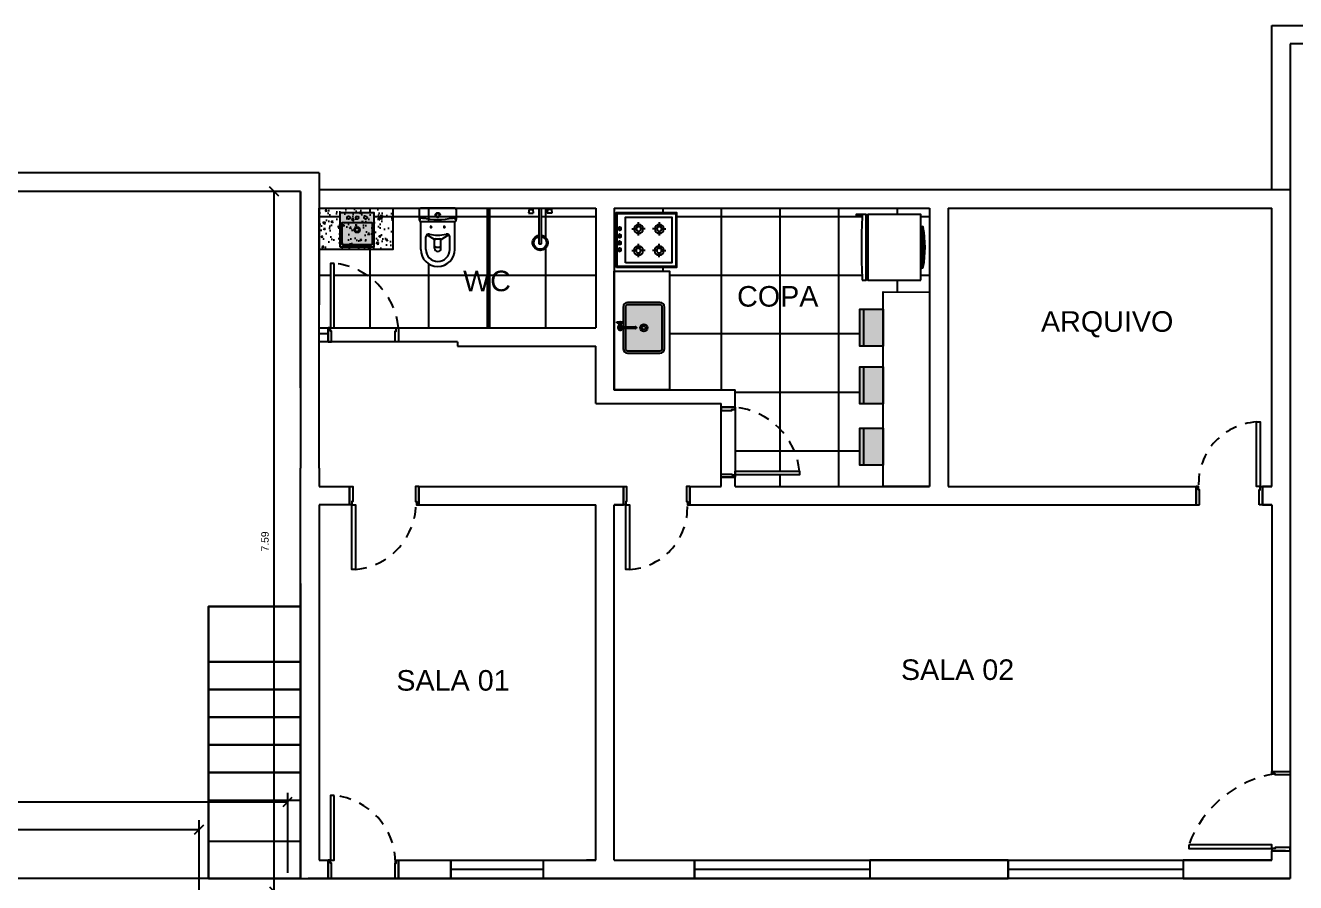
# Model space of a CAD drawing. Header units: millimetres. Extents: x 357 to 945, y 547 to 720.
# Drawn here: x 396.6 to 410.38, y 711 to 720.29 of the extents above; entities that cross this region are included whole.
import ezdxf

# ---------------------------------------------------------------- set-up
doc = ezdxf.new("R2010")
doc.units = ezdxf.units.MM
doc.header["$PDMODE"] = 34
for name, pattern in [('CONTINU', [0]), ('DASHED', [0.75, 0.5, -0.25]), ('HIDDEN2', [0.1875, 0.125, -0.0625])]:
    doc.linetypes.add(name, pattern=pattern)
for name, color, linetype in [('ABASE', 254, 'Continuous'), ('AL_HACHURA', 9, 'Continuous'), ('AL_WC-COZ-AS', 8, 'Continuous'), ('ARQ-hatch layout', 253, 'Continuous'), ('ARQ-MOB', 253, 'Continuous'), ('ARQ-SAN', 253, 'Continuous'), ('LCL - COTAS', 30, 'Continuous')]:
    doc.layers.add(name, color=color, linetype=linetype)
doc.layers.add('ARQ-hatch san', color=255, linetype='Continuous', lineweight=0)
doc.styles.add('Arial', font='arial.ttf')
doc.styles.add('T80-50', font='sanss___.ttf', dxfattribs={"height": 0.1})
doc.dimstyles.new('1-100', dxfattribs={"dimscale": 2, "dimtxt": 0.04, "dimasz": 0.05, "dimexe": 0.05, "dimexo": 0.1, "dimgap": 0.03, "dimtad": 1, "dimzin": 1, "dimdsep": 46, "dimtxsty": 'Arial', "dimblk": 'OBLIQUE', "dimcen": 0, "dimclrd": 256, "dimclre": 256, "dimclrt": 256, "dimadec": 0, "dimazin": 0, "dimtfac": 1, "dimtofl": 0, "dimtmove": 2, "dimatfit": 3, "dimldrblk": 'OBLIQUE', "dimfxl": 0.04, "dimtolj": 1, "dimtzin": 1, "dimarcsym": 0})
pattern_1 = [(0, (-4181.8181, -420.33486), (2e-16, 0.635), []), (90, (-4181.8181, -420.33486), (-0.635, 2e-16), [])]

# ---------------------------------------------------------------- blocks, each defined once
blk = doc.blocks.new('BACIA')
at = {"layer": 'ARQ-SAN'}
for p, q in [((-8575.33, 17786.267), (-8575.33, 17785.963)), ((-8575.275, 17786.267), (-8575.275, 17786.131)), ((-8575.18, 17786.253), (-8575.18, 17786.167)), ((-8575.11, 17786.253), (-8575.11, 17786.167)), ((-8575.015, 17786.267), (-8575.015, 17786.131)), ((-8574.96, 17786.267), (-8574.96, 17785.964)), ((-8575.182, 17786.157), (-8575.263, 17786.107)), ((-8575.125, 17786.152), (-8575.165, 17786.152)), ((-8575.109, 17786.157), (-8575.028, 17786.108)), ((-8575.345, 17785.832), (-8575.345, 17785.941)), ((-8575.32, 17785.966), (-8574.97, 17785.966)), ((-8574.945, 17785.832), (-8574.945, 17785.941)), ((-8575.33, 17785.817), (-8574.96, 17785.817))]:
    blk.add_line(p, q, dxfattribs=at)
for radius in [0.025, 0.018]:
    blk.add_circle((-8575.145, 17785.894), radius, dxfattribs=at)
for centre, radius, start, end in [((-8575.145, 17786.267), 0.185, 0.0016, 180.0016), ((-8575.145, 17786.267), 0.13, 0.0016, 180.0016), ((-8575.145, 17786.253), 0.035, 0.0016, 180.0016), ((-8575.17, 17786.226), 0.01, 116.4013, 180.0016), ((-8575.145, 17786.176), 0.0663, 63.6164, 116.3867), ((-8575.12, 17786.226), 0.01, 0.0016, 63.6018), ((-8575.243, 17786.131), 0.032, 180.0016, 283.3342), ((-8575.145, 17785.718), 0.393, 76.6654, 103.3269), ((-8575.165, 17786.167), 0.015, 180.0016, 269.9975), ((-8575.125, 17786.167), 0.015, 270.0094, 359.9937), ((-8575.047, 17786.131), 0.032, 256.6692, 0.0016), ((-8575.32, 17785.941), 0.025, 89.999, 180.0041), ((-8575.315, 17785.95), 0.025, 180.0016, 280.5955), ((-8575.145, 17785.041), 0.9, 79.4075, 100.5881), ((-8575.218, 17786.022), 0.0075, 90.0016, 270.0016), ((-8575.218, 17786.022), 0.0075, 270.0016, 90.0016), ((-8575.073, 17786.022), 0.0075, 90.0016, 270.0016), ((-8575.073, 17786.022), 0.0075, 270.0016, 90.0016), ((-8574.975, 17785.95), 0.025, 259.4091, 359.7684), ((-8574.97, 17785.941), 0.025, 359.999, 90.0041), ((-8575.33, 17785.832), 0.015, 180.0016, 269.9975), ((-8574.96, 17785.832), 0.015, 270.0094, 359.9937)]:
    blk.add_arc(centre, radius, start, end, dxfattribs=at)
blk = doc.blocks.new('L73_p')
at = {"layer": 'ARQ-hatch san', "true_color": 0xffffff}
h = blk.add_hatch(color=7, dxfattribs=at)
h.dxf.hatch_style = 2
h.paths.add_polyline_path([(-0.203, -0.201, 0.414214), (-0.201, -0.203), (0.201, -0.203, 0.414214), (0.203, -0.201), (0.203, 0.201, 0.416666), (0.201, 0.203), (-0.201, 0.203, 0.414214), (-0.203, 0.201)])
h.paths.add_polyline_path([(0.173, 0.088, -0.414601), (0.178, 0.083), (0.177, -0.173, -0.413826), (0.173, -0.177), (-0.172, -0.177, -0.06721), (-0.174, -0.177), (-0.175, -0.177), (-0.175, -0.177, -0.054879), (-0.176, -0.176), (-0.176, -0.176), (-0.176, -0.176, -0.066644), (-0.177, -0.175), (-0.177, -0.174), (-0.177, -0.174, -0.052691), (-0.178, -0.172), (-0.178, 0.083, -0.414578), (-0.173, 0.088)], flags=16)
h.paths.add_polyline_path([(-0.101, 0.163, -1), (-0.101, 0.128, -1)], flags=16)
h.paths.add_polyline_path([(0, 0.163, -1), (0, 0.128, -1)], flags=0)
h.paths.add_polyline_path([(0, 0.033, -1), (0, -0.033, -1)], flags=0)
h.paths.add_polyline_path([(0, 0.023, -1), (0, -0.023, -1)], flags=0)
h.paths.add_polyline_path([(0.101, 0.163, -1), (0.101, 0.128, -1)], flags=16)
h.paths.add_polyline_path([(-0.101, 0.163, 1), (-0.101, 0.128, 1)], flags=0)
h.paths.add_polyline_path([(0, 0.128, 1), (0, 0.163, 1)], flags=16)
h.paths.add_polyline_path([(0.101, 0.128, 1), (0.101, 0.163, 1)], flags=16)
for points in [[(0.201, -0.203), (-0.201, -0.203, -0.414214), (-0.203, -0.201), (-0.203, 0.201, -0.414214), (-0.201, 0.203), (0.201, 0.203)], [(-0.178, -0.172, 0.414577), (-0.172, -0.177)]]:
    blk.add_lwpolyline(points, format="xyb")
at = {"linetype": 'DASHED'}
for points in [[(-0.101, 0.163, 1), (-0.101, 0.128, 1)], [(0.101, 0.163, 1), (0.101, 0.128, 1)]]:
    blk.add_lwpolyline(points, format="xyb", close=True, dxfattribs=at)
for points in [[(0, 0.163, 1), (0, 0.128, 1)], [(0.203, 0.201, 0.414214), (0.201, 0.203, -0.414214)], [(-0.172, -0.177), (0.173, -0.177, 0.413827), (0.177, -0.173), (0.178, 0.083, 0.414601), (0.173, 0.088), (-0.173, 0.088, 0.414577), (-0.178, 0.083), (-0.178, -0.172), (-0.177, -0.174), (-0.177, -0.174), (-0.177, -0.175), (-0.176, -0.176), (-0.175, -0.177), (-0.175, -0.177), (-0.174, -0.177)], [(0, 0.033, 1), (0, -0.033, 1)], [(0, 0.023, 1), (0, -0.023, 1)], [(0.203, -0.201, -0.414214), (0.201, -0.203, 0.414214)]]:
    blk.add_lwpolyline(points, format="xyb", close=True)
for points in [[(0.203, -0.201), (0.203, 0.201)], [(0.172, -0.177), (-0.172, -0.177)]]:
    blk.add_lwpolyline(points)
blk = doc.blocks.new('CHUVEIRO')
at = {"layer": 'ARQ-SAN'}
for p, q in [((-8578.802, 17789.545), (-8578.819, 17789.545)), ((-8578.802, 17789.515), (-8578.819, 17789.515)), ((-8578.802, 17789.551), (-8578.762, 17789.555)), ((-8578.802, 17789.551), (-8578.802, 17789.508)), ((-8578.802, 17789.508), (-8578.762, 17789.505)), ((-8578.762, 17789.555), (-8578.762, 17789.505)), ((-8578.439, 17789.442), (-8578.819, 17789.442)), ((-8578.439, 17789.417), (-8578.819, 17789.417)), ((-8578.802, 17789.351), (-8578.762, 17789.354)), ((-8578.762, 17789.304), (-8578.762, 17789.354)), ((-8578.802, 17789.345), (-8578.819, 17789.345)), ((-8578.802, 17789.315), (-8578.819, 17789.315)), ((-8578.802, 17789.308), (-8578.802, 17789.351)), ((-8578.802, 17789.308), (-8578.762, 17789.304))]:
    blk.add_line(p, q, dxfattribs=at)
blk.add_lwpolyline([(-8578.819, 17789.442), (-8578.819, 17789.417)], dxfattribs=at)
for centre, radius, start, end in [((-8578.442, 17789.43), 0.0825, 188.4801, 171.5199), ((-8578.442, 17789.43), 0.0693, 190.118, 169.882), ((-8578.439, 17789.43), 0.0122, 270, 90)]:
    blk.add_arc(centre, radius, start, end, dxfattribs=at)
blk = doc.blocks.new('TORNEIRA DUNA 1198 C64')
at = {"layer": 'ARQ-SAN', "linetype": 'CONTINU'}
for points in [[(-0.072, -0.017), (-0.073, -0.016), (-0.074, -0.015), (-0.074, -0.015), (-0.076, -0.013), (-0.076, -0.012), (-0.077, -0.011), (-0.078, -0.009), (-0.078, -0.009), (-0.079, -0.007), (-0.079, -0.006), (-0.079, -0.005), (-0.079, -0.003), (-0.079, 0), (-0.079, 0.001), (-0.079, 0.002), (-0.078, 0.004), (-0.078, 0.004), (-0.077, 0.006), (-0.076, 0.007), (-0.075, 0.008), (-0.074, 0.01), (-0.074, 0.01), (-0.072, 0.011), (-0.071, 0.012), (-0.07, 0.013), (-0.068, 0.013), (-0.068, 0.014), (-0.066, 0.014), (-0.065, 0.014), (-0.064, 0.015), (-0.062, 0.015), (-0.059, 0.015), (-0.058, 0.014), (-0.057, 0.014), (-0.055, 0.013), (-0.055, 0.013), (-0.053, 0.012), (-0.052, 0.012), (-0.051, 0.011), (-0.049, 0.01), (-0.049, 0.009), (-0.048, 0.008), (-0.047, 0.007), (-0.046, 0.006), (-0.046, 0.004), (-0.045, 0.004), (-0.045, 0.002), (-0.045, 0.001), (-0.044, 0), (-0.044, -0.003), (-0.044, -0.005), (-0.045, -0.006), (-0.045, -0.007), (-0.046, -0.009), (-0.046, -0.01), (-0.047, -0.012), (-0.047, -0.012), (-0.048, -0.014), (-0.049, -0.015), (-0.05, -0.015), (-0.051, -0.017)], [(-0.051, -0.014), (-0.051, -0.014), (-0.051, -0.013), (-0.049, -0.012), (-0.049, -0.011), (-0.048, -0.01), (-0.047, -0.009), (-0.047, -0.008), (-0.047, -0.006), (-0.047, -0.006), (-0.046, -0.005), (-0.046, -0.003), (-0.046, 0), (-0.047, 0), (-0.047, 0.002), (-0.047, 0.003), (-0.048, 0.004), (-0.049, 0.005), (-0.049, 0.006), (-0.05, 0.007), (-0.051, 0.008), (-0.051, 0.009), (-0.053, 0.01), (-0.053, 0.01), (-0.054, 0.011), (-0.056, 0.012), (-0.056, 0.012), (-0.058, 0.012), (-0.059, 0.012), (-0.06, 0.013), (-0.062, 0.013), (-0.064, 0.013), (-0.065, 0.012), (-0.066, 0.012), (-0.068, 0.012), (-0.068, 0.011), (-0.07, 0.011), (-0.07, 0.01), (-0.071, 0.009), (-0.073, 0.008), (-0.073, 0.008), (-0.074, 0.006), (-0.075, 0.006), (-0.075, 0.005), (-0.076, 0.003), (-0.076, 0.003), (-0.077, 0.001), (-0.077, 0), (-0.077, -0.001), (-0.077, -0.003), (-0.077, -0.005), (-0.077, -0.006), (-0.077, -0.007), (-0.076, -0.009), (-0.076, -0.009), (-0.075, -0.011), (-0.075, -0.011), (-0.074, -0.012), (-0.073, -0.014), (-0.072, -0.014), (-0.072, -0.014)], [(-0.072, -0.003), (-0.072, -0.001), (-0.072, 0), (-0.071, 0.002), (-0.071, 0.003), (-0.07, 0.004), (-0.069, 0.005), (-0.068, 0.006), (-0.067, 0.006), (-0.066, 0.007), (-0.064, 0.007), (-0.063, 0.008), (-0.062, 0.008)], [(-0.071, 0.001), (-0.071, 0.001), (-0.072, 0), (-0.072, -0.001), (-0.072, -0.003)], [(-0.072, -0.003), (-0.072, -0.001), (-0.072, 0.001), (-0.071, 0.001)], [(-0.071, 0.003), (-0.071, 0.003), (-0.07, 0.004), (-0.07, 0.004)], [(-0.071, 0.003), (-0.071, 0.002), (-0.071, 0.002)], [(-0.071, 0.002), (-0.071, 0.003)], [(-0.071, 0.002), (-0.071, 0.002), (-0.071, 0.001)], [(-0.066, 0.007), (-0.066, 0.007), (-0.068, 0.006), (-0.069, 0.005), (-0.07, 0.004)], [(-0.068, 0.006), (-0.068, 0.006), (-0.069, 0.005), (-0.07, 0.004), (-0.07, 0.004)], [(-0.07, 0.003), (-0.07, 0.003), (-0.07, 0.004)], [(-0.068, 0.006), (-0.067, 0.006)], [(-0.067, 0.006), (-0.066, 0.007), (-0.065, 0.007)], [(-0.064, 0.007), (-0.065, 0.007), (-0.065, 0.007)], [(-0.065, 0.007), (-0.064, 0.007)], [(-0.064, 0.007), (-0.063, 0.008)], [(-0.064, 0.007), (-0.063, 0.008), (-0.062, 0.008)], [(-0.064, 0.007), (-0.064, 0.007)], [(-0.063, 0.008), (-0.062, 0.008)], [(-0.058, 0.007), (-0.058, 0.007), (-0.06, 0.008), (-0.062, 0.008)], [(-0.058, 0.007), (-0.058, 0.007), (-0.059, 0.007), (-0.06, 0.008), (-0.062, 0.008)], [(-0.062, 0.008), (-0.06, 0.008), (-0.059, 0.007), (-0.058, 0.007), (-0.056, 0.006), (-0.055, 0.005), (-0.054, 0.004), (-0.053, 0.003), (-0.053, 0.002), (-0.052, 0.001), (-0.052, 0), (-0.051, -0.001), (-0.051, -0.003)], [(-0.055, 0.005), (-0.055, 0.006), (-0.056, 0.006), (-0.058, 0.007), (-0.058, 0.007)], [(-0.056, 0.006), (-0.057, 0.007), (-0.058, 0.007)], [(-0.055, 0.005), (-0.056, 0.006), (-0.056, 0.006)], [(-0.052, 0.001), (-0.052, 0.001), (-0.053, 0.002), (-0.053, 0.003), (-0.053, 0.003), (-0.054, 0.004), (-0.055, 0.005)], [(-0.055, 0.005), (-0.054, 0.005), (-0.053, 0.003), (-0.053, 0.002), (-0.052, 0.001)], [(-0.055, 0.005), (-0.055, 0.005), (-0.055, 0.005)], [(-0.052, 0), (-0.052, 0), (-0.052, 0), (-0.052, 0.001)], [(-0.052, 0.001), (-0.052, 0.001), (-0.052, 0)], [(-0.072, -0.014), (-0.072, -0.003)], [(-0.072, -0.003), (-0.072, -0.003)], [(-0.072, -0.003), (-0.072, -0.003)], [(-0.072, -0.017), (-0.072, -0.014)], [(-0.072, -0.026), (-0.072, -0.017)], [(-0.072, -0.167), (-0.072, -0.026)], [(-0.051, -0.026), (-0.051, -0.167), (-0.051, -0.169), (-0.052, -0.17), (-0.052, -0.171), (-0.052, -0.172), (-0.052, -0.173), (-0.053, -0.174), (-0.053, -0.174), (-0.054, -0.175), (-0.055, -0.176), (-0.055, -0.176), (-0.056, -0.177), (-0.057, -0.178), (-0.058, -0.178), (-0.058, -0.178), (-0.06, -0.178), (-0.061, -0.179)], [(-0.051, -0.026), (-0.051, -0.003), (-0.051, -0.001), (-0.052, 0)], [(-0.052, 0), (-0.052, -0.001), (-0.051, -0.003)], [(-0.051, -0.003), (-0.051, -0.003)], [(-0.051, -0.003), (-0.051, -0.003)], [(-0.051, -0.026), (-0.051, -0.026)], [(-0.061, -0.179), (-0.062, -0.179), (-0.064, -0.178), (-0.064, -0.178), (-0.065, -0.178), (-0.066, -0.178), (-0.067, -0.177), (-0.068, -0.177), (-0.069, -0.176), (-0.07, -0.175), (-0.07, -0.175), (-0.07, -0.174), (-0.071, -0.173), (-0.071, -0.172), (-0.071, -0.172), (-0.072, -0.171), (-0.072, -0.169)], [(-0.061, -0.179), (-0.061, -0.177), (-0.062, -0.177)]]:
    blk.add_lwpolyline(points, dxfattribs=at)
for points in [[(-0.051, -0.015, 2.832283), (-0.072, -0.015)], [(-0.051, -0.015, 2.835188), (-0.072, -0.015)], [(-0.068, 0.006, 0.246498), (-0.072, -0.003)], [(-0.067, 0.006, 0.025577), (-0.068, 0.006)], [(-0.065, 0.007, 0.050704), (-0.067, 0.006)], [(-0.064, 0.007, 0.012541), (-0.065, 0.007)], [(-0.063, 0.008, 0.031228), (-0.064, 0.007)], [(-0.062, 0.008, 0.03101), (-0.063, 0.008)], [(-0.051, -0.003, 0.414209), (-0.062, 0.008)]]:
    blk.add_lwpolyline(points, format="xyb", dxfattribs=at)
at = {"layer": 'ARQ-SAN'}
for points in [[(-0.05, 0.01), (-0.03, 0.01)], [(-0.03, 0.01), (-0.03, -0.016)], [(-0.03, 0.008), (-0.03, 0.008)], [(-0.026, 0.008), (-0.025, 0.008)], [(-0.025, 0.008), (-0.025, -0.014)], [(-0.025, 0.003), (-0.01, 0.002)], [(-0.025, 0.003), (-0.01, 0.003)], [(-0.01, 0.031), (0, 0.031)], [(-0.01, 0.031), (-0.01, 0.003)], [(-0.01, 0.002), (-0.01, 0)], [(-0.009, 0.001), (-0.01, 0)], [(-0.009, 0.001), (-0.01, 0)], [(-0.01, 0), (-0.01, 0)], [(-0.01, 0), (-0.01, 0)], [(-0.008, 0.002), (-0.009, 0.001)], [(-0.008, 0.002), (-0.008, 0.002)], [(-0.006, 0.003), (-0.006, 0.003)], [(-0.005, 0.031), (-0.005, 0.003)], [(-0.004, 0.003), (-0.003, 0.002)], [(-0.004, 0.003), (-0.002, 0.002)], [(-0.002, 0.002), (-0.002, 0.002)], [(-0.002, 0.002), (-0.001, 0.001)], [(0, 0.031), (0, -0.036)], [(-0.05, -0.016), (-0.03, -0.016)], [(-0.03, -0.003), (0, -0.003)], [(-0.03, -0.014), (-0.025, -0.014)], [(-0.025, -0.008), (-0.01, -0.008)], [(-0.01, -0.001), (-0.01, -0.002)], [(-0.01, -0.004), (-0.01, -0.004)], [(-0.01, -0.005), (-0.01, -0.006)], [(-0.01, -0.006), (-0.009, -0.006)], [(-0.01, -0.006), (-0.01, -0.008)], [(-0.01, -0.008), (-0.01, -0.036)], [(-0.01, -0.036), (0, -0.036)], [(-0.009, -0.007), (-0.009, -0.006)], [(-0.008, -0.007), (-0.008, -0.007)], [(-0.006, -0.008), (-0.006, -0.008)], [(-0.005, -0.008), (-0.005, -0.036)], [(-0.002, -0.007), (-0.004, -0.008)], [(-0.003, -0.008), (-0.004, -0.008)], [(-0.001, -0.006), (-0.002, -0.007)], [(-0.002, -0.007), (-0.002, -0.007)], [(0, -0.002), (0, -0.001)], [(0, -0.001), (0, -0.001)], [(0, -0.001), (0, -0.001)], [(0, -0.002), (0, -0.003)], [(0, -0.003), (0, -0.004)], [(0, -0.004), (0, -0.004)], [(0, -0.004), (0, -0.005)]]:
    blk.add_lwpolyline(points, dxfattribs=at)
for points in [[(-0.03, 0.008, 0.04573), (-0.028, 0.008)], [(-0.028, 0.008, 0.045723), (-0.026, 0.008)], [(-0.005, 0.005, 0.157106), (-0.008, 0.004, 0.125434), (-0.01, 0.001)], [(-0.01, 0.003, 0.002534), (-0.01, 0.002)], [(0, -0.003, 1.003644), (-0.01, -0.003)], [(-0.006, 0.003, 0.056829), (-0.008, 0.002)], [(-0.005, 0.003, 0.045084), (-0.006, 0.003)], [(0, -0.003, 0.156731), (-0.001, 0.002, 0.116195), (-0.003, 0.004, 0.11653), (-0.005, 0.005)], [(0, 0, 0.058643), (-0.001, 0.001)], [(0, -0.001, 0.053011), (0, 0)], [(-0.01, -0.002, 0.052994), (-0.01, -0.003)], [(-0.01, -0.003, 0.048116), (-0.01, -0.004)], [(-0.01, -0.003, 1.001827), (0, -0.003)], [(-0.01, -0.004, 0.055405), (-0.01, -0.005)], [(-0.01, -0.007, 0.125458), (-0.008, -0.009, 0.155422), (-0.005, -0.01)], [(-0.01, -0.008, 0.002652), (-0.01, -0.008)], [(-0.008, -0.007, -0.07031), (-0.009, -0.007)], [(-0.006, -0.008, -0.056723), (-0.008, -0.007)], [(-0.005, -0.008, -0.045297), (-0.006, -0.008)], [(-0.005, -0.01, 0.116611), (-0.003, -0.009, 0.116203), (-0.001, -0.008, 0.156731), (0, -0.003)], [(0, -0.005, -0.059846), (-0.001, -0.006)], [(0, -0.003, 0.065244), (0, -0.001)], [(0, -0.004, -0.062489), (0, -0.005)]]:
    blk.add_lwpolyline(points, format="xyb", dxfattribs=at)
at = {"layer": 'ARQ-SAN', "linetype": 'CONTINU'}
blk.add_lwpolyline([(-0.072, -0.167), (-0.072, -0.169), (-0.072, -0.168)], close=True, dxfattribs=at)
at = {"layer": 'ARQ-SAN'}
for start, end in [(28.9478, 247.2804), (292.7196, 331.0503)]:
    blk.add_arc((-0.062, -0.003), 0.0267, start, end, dxfattribs=at)
at = {"layer": 'ARQ-SAN', "linetype": 'CONTINU'}
for points in [[(-0.062, -0.177), (-0.065, -0.177), (-0.068, -0.176), (-0.07, -0.174), (-0.072, -0.171), (-0.072, -0.168)], [(-0.061, -0.177), (-0.058, -0.177), (-0.055, -0.175), (-0.053, -0.173), (-0.051, -0.17), (-0.051, -0.167)]]:
    blk.add_open_spline(points, degree=5, dxfattribs=at)
blk = doc.blocks.new('gel_1p')
at = {"layer": 'AL_HACHURA'}
h = blk.add_hatch(dxfattribs=at)
h.set_pattern_fill('_USER', color=256, scale=0.01, pattern_type=0)
h.set_pattern_definition([(0, (-106.265921, -0.639439), (0, 0.01), [])])
h.paths.add_polyline_path([(-0.344, -0.64), (0.346, -0.64), (0.346, -0.62), (-0.344, -0.62)])
h.paths.add_polyline_path([(-0.21, -0.019, 0.361116), (-0.225, -0.037), (-0.225, -0.046), (0.228, -0.046), (0.228, -0.038, 0.360436), (0.213, -0.02, 0.092702)])
at = {"layer": 'AL_WC-COZ-AS'}
for p, q in [((-0.225, -0.046), (-0.225, -0.037)), ((0.228, -0.046), (0.228, -0.038))]:
    blk.add_line(p, q, dxfattribs=at)
for points in [[(0.356, -0.046), (-0.354, -0.046), (-0.354, -0.62), (0.356, -0.62)], [(-0.344, -0.62), (0.346, -0.62), (0.346, -0.64), (-0.344, -0.64)]]:
    blk.add_lwpolyline(points, close=True, dxfattribs=at)
for points in [[(-0.337, -0.682), (-0.337, -0.742), (-0.357, -0.742), (-0.357, -0.647), (-0.354, -0.647)], [(0.356, -0.682), (0.356, -0.64), (-0.354, -0.64), (-0.354, -0.682)]]:
    blk.add_lwpolyline(points, dxfattribs=at)
for centre, radius, start, end in [((0, -1.15), 1.15, 79.3405, 100.5222), ((-0.207, -0.037), 0.0184, 100.4681, 180), ((0.209, -0.038), 0.0184, 0, 79.3954), ((0.001, 6.737), 7.427, 267.2603, 272.7397)]:
    blk.add_arc(centre, radius, start, end, dxfattribs=at)
blk = doc.blocks.new('fog_3p')
at = {"layer": 'AL_WC-COZ-AS'}
for p, q in [((0.111, 0.464), (0.167, 0.464)), ((0.183, 0.48), (0.183, 0.535)), ((0.183, 0.448), (0.183, 0.393)), ((0.199, 0.464), (0.255, 0.464)), ((0.346, 0.466), (0.402, 0.466)), ((0.418, 0.482), (0.418, 0.536)), ((0.418, 0.446), (0.418, 0.391)), ((0.434, 0.466), (0.49, 0.466)), ((0.183, 0.312), (0.183, 0.256)), ((0.418, 0.311), (0.418, 0.254)), ((0.111, 0.239), (0.167, 0.239)), ((0.183, 0.166), (0.183, 0.223)), ((0.199, 0.239), (0.255, 0.239)), ((0.346, 0.241), (0.402, 0.241)), ((0.418, 0.168), (0.418, 0.225)), ((0.434, 0.241), (0.49, 0.241)), ((0.174, 0.038), (0.174, 0.032)), ((0.211, 0.039), (0.211, 0.033)), ((0.249, 0.038), (0.249, 0.032)), ((0.286, 0.039), (0.286, 0.033)), ((0.323, 0.038), (0.323, 0.032)), ((0.36, 0.039), (0.36, 0.033)), ((0.402, 0.039), (0.402, 0.033)), ((0.439, 0.039), (0.439, 0.033))]:
    blk.add_line(p, q, dxfattribs=at)
for points in [[(0, 0), (0.597, 0), (0.597, 0.653), (0, 0.653)], [(0.01, 0.01), (0.587, 0.01), (0.587, 0.643), (0.01, 0.643)], [(0.05, 0.1), (0.547, 0.1), (0.547, 0.603), (0.05, 0.603)]]:
    blk.add_lwpolyline(points, close=True, dxfattribs=at)
for centre, radius in [((0.183, 0.464), 0.0501), ((0.183, 0.464), 0.0259), ((0.418, 0.466), 0.0501), ((0.418, 0.466), 0.0259), ((0.183, 0.24), 0.0501), ((0.418, 0.241), 0.0501), ((0.183, 0.239), 0.0259), ((0.418, 0.241), 0.0259)]:
    blk.add_circle(centre, radius, dxfattribs=at)
for centre in [(0.192, 0.039), (0.267, 0.039), (0.341, 0.039), (0.42, 0.039)]:
    blk.add_ellipse(centre, major_axis=(-0.0185, -0.0004), ratio=0.532709, start_param=3.106328, end_param=6.28628, dxfattribs=at)
for centre in [(0.192, 0.032), (0.267, 0.032), (0.341, 0.032), (0.42, 0.033)]:
    blk.add_ellipse(centre, major_axis=(0.0185, 0.0004), ratio=0.532709, dxfattribs=at)
blk = doc.blocks.new('cadeira 02')
at = {"layer": 'ARQ-hatch layout', "true_color": 0xc7c8ca}
h = blk.add_hatch(color=9, dxfattribs=at)
h.dxf.hatch_style = 1
h.paths.add_polyline_path([(3470.381, 1531.168), (3470.381, 1530.955), (3470.781, 1530.955), (3470.781, 1531.168)])
h = blk.add_hatch(color=9, dxfattribs=at)
h.dxf.hatch_style = 1
h.paths.add_polyline_path([(3470.781, 1530.915), (3470.781, 1530.955), (3470.381, 1530.955), (3470.381, 1530.915)])
at = {"layer": 'ARQ-MOB'}
for points in [[(3470.381, 1531.168), (3470.781, 1531.168), (3470.781, 1530.915), (3470.381, 1530.915)], [(3470.381, 1530.955), (3470.781, 1530.955), (3470.781, 1530.915), (3470.381, 1530.915)]]:
    blk.add_lwpolyline(points, close=True, dxfattribs=at)
blk = doc.blocks.new('_OBLIQUE')
at = {"color": 0, "linetype": 'ByBlock', "lineweight": -2}
blk.add_line((-0.5, -0.5), (0.5, 0.5), dxfattribs=at)
blk = doc.blocks.new('*D104')
at = {"layer": 'Defpoints', "color": 0, "transparency": 16777216}
for p in [(398.487, 711.573), (385.677, 710.902), (398.487, 710.08)]:
    blk.add_point(p, dxfattribs=at)
at = {"layer": 'LCL - COTAS', "lineweight": -2, "transparency": 16777216}
for p, q in [((385.677, 711.102), (385.677, 711.673)), ((398.487, 710.28), (398.487, 711.673)), ((385.677, 711.573), (398.487, 711.573))]:
    blk.add_line(p, q, dxfattribs=at)
at = {"layer": 'LCL - COTAS', "lineweight": -2, "transparency": 16777216, "xscale": 0.1, "yscale": 0.1, "zscale": 0.1, "rotation": 180}
blk.add_blockref('_OBLIQUE', (385.677, 711.573), dxfattribs=at)
at = {"layer": 'LCL - COTAS', "lineweight": -2, "transparency": 16777216, "xscale": 0.1, "yscale": 0.1, "zscale": 0.1}
blk.add_blockref('_OBLIQUE', (398.487, 711.573), dxfattribs=at)
at = {"layer": 'LCL - COTAS', "transparency": 16777216, "insert": (392.082, 711.674), "char_height": 0.08, "attachment_point": 5, "style": 'Arial'}
blk.add_mtext('\\A1;12.81', dxfattribs=at)
blk = doc.blocks.new('*D105')
at = {"layer": 'Defpoints', "color": 0, "transparency": 16777216}
for p in [(399.447, 711.872), (385.677, 710.902), (399.447, 710.902)]:
    blk.add_point(p, dxfattribs=at)
at = {"layer": 'LCL - COTAS', "lineweight": -2, "transparency": 16777216}
for p, q in [((385.677, 711.102), (385.677, 711.972)), ((399.447, 711.102), (399.447, 711.972)), ((385.677, 711.872), (399.447, 711.872))]:
    blk.add_line(p, q, dxfattribs=at)
at = {"layer": 'LCL - COTAS', "lineweight": -2, "transparency": 16777216, "xscale": 0.1, "yscale": 0.1, "zscale": 0.1, "rotation": 180}
blk.add_blockref('_OBLIQUE', (385.677, 711.872), dxfattribs=at)
at = {"layer": 'LCL - COTAS', "lineweight": -2, "transparency": 16777216, "xscale": 0.1, "yscale": 0.1, "zscale": 0.1}
blk.add_blockref('_OBLIQUE', (399.447, 711.872), dxfattribs=at)
at = {"layer": 'LCL - COTAS', "transparency": 16777216, "insert": (392.562, 711.973), "char_height": 0.08, "attachment_point": 5, "style": 'Arial'}
blk.add_mtext('\\A1;13.77', dxfattribs=at)
blk = doc.blocks.new('*D114')
at = {"layer": 'Defpoints', "color": 0, "transparency": 16777216}
for p in [(399.301, 718.492), (399.447, 718.492), (399.447, 710.902)]:
    blk.add_point(p, dxfattribs=at)
at = {"layer": 'LCL - COTAS', "lineweight": -2, "transparency": 16777216}
for p, q in [((399.247, 718.492), (399.201, 718.492)), ((399.301, 710.902), (399.301, 718.492)), ((399.247, 710.902), (399.201, 710.902))]:
    blk.add_line(p, q, dxfattribs=at)
at = {"layer": 'LCL - COTAS', "lineweight": -2, "transparency": 16777216, "xscale": 0.1, "yscale": 0.1, "zscale": 0.1}
for p, rotation in [((399.301, 718.492), 90), ((399.301, 710.902), 270)]:
    blk.add_blockref('_OBLIQUE', p, dxfattribs=dict(at, rotation=rotation))
at = {"layer": 'LCL - COTAS', "transparency": 16777216, "insert": (399.201, 714.697), "char_height": 0.08, "attachment_point": 5, "rotation": 90, "style": 'Arial'}
blk.add_mtext('\\A1;7.59', dxfattribs=at)

msp = doc.modelspace()

# ---------------------------------------------------------------- hatches: boundary and pattern name
at = {"layer": 'ABASE', "ltscale": 0.2}
h = msp.add_hatch(dxfattribs=at)
h.set_pattern_fill('AR-CONC', color=256, scale=0.027333, angle=450)
h.set_pattern_definition([(140, (1412.87667, 3155.29075), (0.017151763, 0.196045549), [0.020499418, -0.225493597]), (85, (1412.87667, 3155.29075), (-0.205593345, -0.037924288), [0.016399534, -0.180394877]), (190.4514445, (1412.8781, 3155.3071), (-0.18844158, 0.158121261), [0.017421824, -0.191640069]), (136.1842, (1412.822, 3155.29075), (0.045240652, 0.291704347), [0.030749127, -0.338240395]), (186.635635, (1412.82578, 3155.31506), (-0.266251523, 0.25546701), [0.02613275, -0.287460265]), (81.184164, (1412.822, 3155.29075), (-0.266251523, 0.25546701), [0.0245993, -0.270592316]), (111, (1412.83567, 3155.31809), (0.110046038, 0.163149961), [0.020499418, -0.225493597]), (56, (1412.83567, 3155.31809), (-0.19820205, 0.066504302), [0.016399534, -0.180394877]), (161.451445, (1412.84484, 3155.33168), (-0.088156012, 0.229654261), [0.017421824, -0.191640069]), (127.5, (1412.87667, 3155.290754), (-0.0909884029, 0.0033235994), [0, -0.1782082727, 0, -0.183128133, 0, -0.181078191]), (97.5, (1412.87667, 3155.29075), (-0.1078028066, 0.0719036317), [0, -0.1044103684, 0, -0.174108389, 0, -0.069014707]), (57.5, (1412.87667, 3155.2298), (0.0061648232, 0.1459073225), [0, -0.068331393, 0, -0.213193946, 0, -0.2828919667]), (47.5, (1412.87667, 3155.20247), (-0.0273612515, 0.159399693), [0, -0.088830811, 0, -0.141582646, 0, -0.200894295])])
h.paths.add_polyline_path([(399.78678, 717.86244), (400.58678, 717.86244), (400.58785, 718.31244), (399.78785, 718.31244)])
at = {"layer": 'ABASE', "true_color": 0x939598}
h = msp.add_hatch(dxfattribs=at)
h.set_pattern_fill('ANSI37', color=252, scale=0.2, angle=-45)
h.set_pattern_definition(pattern_1)
edge = h.paths.add_edge_path()
edge.add_line((402.78731, 718.31244), (402.29994, 718.31244))
edge.add_line((402.29994, 718.31244), (402.29994, 718.29498))
edge.add_line((402.29994, 718.29498), (402.30675, 718.29498))
edge.add_line((402.30675, 718.29498), (402.31018, 718.25501))
edge.add_line((402.31018, 718.25501), (402.26032, 718.25498))
edge.add_line((402.26032, 718.25498), (402.26312, 718.29498))
edge.add_line((402.26312, 718.29498), (402.26994, 718.29498))
edge.add_line((402.26994, 718.29498), (402.26994, 718.31244))
edge.add_line((402.26994, 718.31244), (402.19714, 718.31244))
edge.add_line((402.19714, 718.31244), (402.19713, 718.01623))
edge.add_arc((402.18496, 717.9346), 0.08253, -261.520526, 81.519337, ccw=False)
edge.add_line((402.17279, 718.01623), (402.1728, 718.31244))
edge.add_line((402.1728, 718.31244), (402.09999, 718.31244))
edge.add_line((402.09999, 718.31244), (402.09999, 718.29498))
edge.add_line((402.09999, 718.29498), (402.10681, 718.29498))
edge.add_line((402.10681, 718.29498), (402.10961, 718.25499))
edge.add_line((402.10961, 718.25499), (402.05975, 718.25501))
edge.add_line((402.05975, 718.25501), (402.06318, 718.29499))
edge.add_line((402.06318, 718.29499), (402.06999, 718.29499))
edge.add_line((402.06999, 718.29499), (402.06999, 718.31244))
edge.add_line((402.06999, 718.31244), (401.6357, 718.31244))
edge.add_line((401.6357, 718.31244), (401.6357, 717.01244))
edge.add_line((401.6357, 717.01244), (402.78731, 717.01244))
edge.add_line((402.78731, 717.01244), (402.78731, 718.31244))
h.paths.add_polyline_path([(401.28731, 718.31244), (401.6357, 718.31244), (401.6357, 717.01244), (401.28731, 717.01244), (400.64731, 717.01244), (400.64731, 716.86239), (400.64731, 716.88037), (400.64731, 716.99442), (400.62231, 716.97644), (400.62231, 717.01211), (399.91231, 717.00269), (399.91231, 716.97655), (399.88731, 716.97655), (399.88731, 716.86236), (399.78731, 716.86236), (399.78731, 718.31244), (400.58731, 718.31244)])
edge = h.paths.add_edge_path(flags=16)
edge.add_line((400.88927, 717.86243), (400.88925, 718.16551))
edge.add_arc((400.89925, 718.18843), 0.025, 246.42782, 270.004306)
edge.add_line((400.89925, 718.16343), (401.24925, 718.16345))
edge.add_arc((401.24925, 718.18845), 0.025, 270.004306, 293.580792)
edge.add_line((401.25925, 718.16554), (401.25927, 717.86246))
edge.add_arc((401.07427, 717.86244), 0.185, -179.995696, 0.004308, ccw=False)
edge = h.paths.add_edge_path(flags=0)
edge.add_line((400.94427, 717.86243), (400.94426, 717.99789))
edge.add_arc((400.97626, 717.9979), 0.032, 76.665747, 180.016899, ccw=False)
edge.add_arc((401.07427, 718.41147), 0.39303, 256.668653, 283.227549)
edge.add_arc((401.17226, 717.9979), 0.032, 0.004306, 104.594559, ccw=False)
edge.add_line((401.20426, 717.99791), (401.20426, 717.99791))
edge.add_line((401.20426, 717.99791), (401.20427, 717.86245))
edge.add_arc((401.07427, 717.86244), 0.13, -179.995694, 0.004306, ccw=False)
edge = h.paths.add_edge_path(flags=0)
edge.add_line((401.03927, 717.87644), (401.03926, 717.96243))
edge.add_arc((401.05427, 717.96244), 0.015, 90.023877, 180.023871, ccw=False)
edge.add_line((401.05426, 717.97744), (401.09399, 717.97744))
edge.add_arc((401.09426, 717.96245), 0.015, 0.004306, 91.032539, ccw=False)
edge.add_line((401.10926, 717.96245), (401.10927, 717.87645))
edge.add_arc((401.07427, 717.87644), 0.035, -179.995694, 0.005914, ccw=False)
edge = h.paths.add_edge_path(flags=0)
edge.add_arc((401.14675, 718.10745), 0.0075, 0, 360)
edge = h.paths.add_edge_path(flags=0)
edge.add_arc((401.00175, 718.10744), 0.0075, 0, 360)
edge = h.paths.add_edge_path(flags=16)
edge.add_arc((401.07424, 718.23527), 0.025, 0, 360)
edge = h.paths.add_edge_path(flags=16)
edge.add_arc((401.07424, 718.23527), 0.018, 0, 360)
edge = h.paths.add_edge_path(flags=16)
edge.add_line((400.38396, 717.89256), (400.38396, 718.25886))
edge.add_arc((400.38232, 718.25886), 0.00164, 0, 90.000009)
edge.add_line((400.38232, 718.2605), (400.016, 718.2605))
edge.add_arc((400.01602, 718.25886), 0.00164, 90.47933, 180)
edge.add_line((400.01437, 718.25886), (400.01437, 717.89256))
edge.add_arc((400.01602, 717.89256), 0.00164, 180, 270.000002)
edge.add_line((400.01602, 717.89091), (400.38232, 717.89091))
edge.add_arc((400.38232, 717.89256), 0.00164, 270, 360)
h.paths.add_polyline_path([(400.04209, 717.91401), (400.03743, 717.91401), (400.03711, 718.15609), (400.36116, 718.15609), (400.36086, 717.91401)], flags=0)
edge = h.paths.add_edge_path(flags=0)
edge.add_arc((400.29153, 718.2083), 0.01617, 0, 360)
edge = h.paths.add_edge_path(flags=0)
edge.add_arc((400.19914, 718.0757), 0.03004, 0, 360)
edge = h.paths.add_edge_path(flags=0)
edge.add_arc((400.19914, 718.0757), 0.02056, 0, 360)
edge = h.paths.add_edge_path(flags=0)
edge.add_arc((400.19913, 718.2083), 0.01617, 0, 360)
edge = h.paths.add_edge_path(flags=0)
edge.add_arc((400.10674, 718.2083), 0.01617, 0, 360)
h.paths.add_polyline_path([(399.9523, 717.01236), (399.9123, 717.01236), (399.91228, 717.71221), (399.95228, 717.71221)], flags=16)
h = msp.add_hatch(dxfattribs=at)
h.set_pattern_fill('ANSI37', color=252, scale=0.2, angle=-45)
h.set_pattern_definition(pattern_1)
h.paths.add_polyline_path([(404.99716, 715.45741), (404.99716, 715.41741), (404.29718, 715.41743), (404.29731, 715.40744), (404.29731, 715.39244), (404.29731, 715.29244), (405.90363, 715.29244), (405.90363, 717.40168), (406.40731, 717.39957), (406.40731, 718.31244), (402.98731, 718.31244), (402.98731, 717.62651), (403.58731, 717.62651), (403.58731, 716.34244), (404.29731, 716.34244), (404.29731, 716.15244, -0.35635734)])
h.paths.add_polyline_path([(405.65029, 716.58894), (405.90363, 716.58894), (405.90363, 716.18894), (405.65029, 716.18894)], flags=16)
h.paths.add_polyline_path([(405.65029, 715.92498), (405.90363, 715.92498), (405.90363, 715.52498), (405.65029, 715.52498)], flags=16)
h.paths.add_polyline_path([(405.65029, 716.81449), (405.65029, 717.21449), (405.90363, 717.21449), (405.90363, 716.81449)], flags=16)
h.paths.add_polyline_path([(405.67588, 718.22358), (405.6158, 718.22358), (405.6158, 718.24358), (405.71819, 718.24358), (405.71819, 718.23058), (405.73819, 718.23058), (405.73819, 718.24058), (406.3125, 718.24058), (406.3125, 718.11195), (406.32075, 718.11195, -0.36165909), (406.33886, 718.09689, -0.09268666), (406.33835, 717.67423, -0.36098568), (406.32026, 717.65921), (406.3125, 717.65921), (406.3125, 717.53058), (405.73819, 717.53058), (405.73819, 717.54058), (405.71819, 717.54058), (405.71819, 717.53058), (405.67668, 717.53058, -0.02333933)], flags=16)
h.paths.add_polyline_path([(403.66376, 717.66715), (403.01076, 717.66715), (403.01076, 718.26415), (403.66376, 718.26415)], flags=16)
h.paths.add_polyline_path([(403.65376, 717.67715), (403.02076, 717.67715), (403.02076, 718.25415), (403.65376, 718.25415)], flags=0)
h.paths.add_polyline_path([(403.61376, 717.71715), (403.11076, 717.71715), (403.11076, 718.21415), (403.61376, 718.21415)], flags=0)
h.paths.add_polyline_path([(403.52486, 717.84975), (403.50043, 717.84975, -0.41421356), (403.47458, 717.8239), (403.47458, 717.80017, 0.41232327)], flags=0)
h.paths.add_polyline_path([(403.30044, 717.84975), (403.2758, 717.84975, -0.41421356), (403.24995, 717.8239), (403.24995, 717.80021, 0.4137652)], flags=0)
h.paths.add_polyline_path([(403.52673, 718.08486), (403.5023, 718.08486, -0.41421356), (403.47645, 718.059), (403.47645, 718.03528, 0.41232327)], flags=0)
h.paths.add_polyline_path([(403.30231, 718.08486), (403.27766, 718.08486, -0.41421356), (403.25181, 718.059), (403.25181, 718.03531, 0.4137652)], flags=0)
edge = h.paths.add_edge_path(flags=0)
edge.add_ellipse((403.04938, 717.85923), major_axis=(0.0004, 0.01853), ratio=0.53270941, start_angle=181.487384, end_angle=362.02051)
edge.add_ellipse((403.04324, 717.85923), major_axis=(0.0004, 0.01853), ratio=0.53270941, start_angle=-2.718108, end_angle=179.822672)
edge = h.paths.add_edge_path(flags=0)
edge.add_ellipse((403.04938, 717.93425), major_axis=(0.0004, 0.01853), ratio=0.53270941, start_angle=181.487384, end_angle=362.02051)
edge.add_ellipse((403.04324, 717.93425), major_axis=(0.0004, 0.01853), ratio=0.53270941, start_angle=-2.718108, end_angle=179.822672)
edge = h.paths.add_edge_path(flags=0)
edge.add_ellipse((403.04938, 718.00847), major_axis=(0.0004, 0.01853), ratio=0.53270941, start_angle=181.487384, end_angle=362.02051)
edge.add_ellipse((403.04324, 718.00847), major_axis=(0.0004, 0.01853), ratio=0.53270941, start_angle=-2.718108, end_angle=179.822672)
edge = h.paths.add_edge_path(flags=0)
edge.add_ellipse((403.0439, 718.08753), major_axis=(0.0004, 0.01853), ratio=0.53270941, start_angle=-2.718108, end_angle=179.822672)
edge.add_ellipse((403.05004, 718.08753), major_axis=(0.0004, 0.01853), ratio=0.53270941, start_angle=181.487384, end_angle=362.02051)
h.paths.add_polyline_path([(404.28427, 717.11664), (405.2617, 717.11664), (405.2617, 717.58404), (404.28427, 717.58404)], flags=24)
at = {"layer": 'ABASE', "true_color": 0xdbdbdb}
msp.add_hatch(color=254, dxfattribs=at).paths.add_polyline_path([(403.53297, 717.23878, 0.41421356), (403.48297, 717.28878), (403.13297, 717.28878, 0.41421356), (403.08297, 717.23878), (403.08297, 716.78878, 0.41421356), (403.13297, 716.73878), (403.48297, 716.73878, 0.41421356), (403.53297, 716.78878)])
at = {"layer": 'ABASE', "true_color": 0x939598}
h = msp.add_hatch(dxfattribs=at)
h.set_pattern_fill('ANSI37', color=252, scale=0.2, angle=-45)
h.set_pattern_definition(pattern_1)
h.paths.add_polyline_path([(404.29734, 716.15244), (404.29734, 716.13744), (404.29735, 716.12744), (404.29732, 715.45743), (404.99716, 715.45741, 0.35634612)])

# ---------------------------------------------------------------- linework, layer by layer
at = {"layer": 'ABASE'}
for p, q in [((410.11731, 718.51244), (410.11731, 720.29244)), ((433.93731, 720.09244), (410.31731, 720.09244)), ((410.31731, 720.09244), (410.31731, 711.04244)), ((399.78731, 718.69244), (386.57008, 718.69244)), ((399.78731, 718.69244), (399.78731, 717.26244)), ((399.58731, 718.49244), (386.58731, 718.49244)), ((399.58731, 716.36244), (399.58731, 718.49244)), ((399.58731, 718.49244), (399.58731, 715.49244)), ((399.78731, 718.51244), (410.31731, 718.51244)), ((399.78731, 715.49244), (399.78731, 718.31244)), ((399.78731, 718.31244), (401.28731, 718.31244)), ((401.28731, 718.31244), (402.78731, 718.31244)), ((401.6257, 718.31244), (401.6257, 717.01244)), ((401.6357, 718.31244), (401.6357, 717.01244)), ((402.78731, 718.31244), (402.78731, 717.01244)), ((402.98731, 718.31244), (402.98731, 716.34244)), ((402.98731, 718.31244), (406.40731, 718.31244)), ((406.40731, 718.31244), (406.40731, 715.29244)), ((406.60731, 718.31244), (410.11731, 718.31244)), ((406.60731, 718.31244), (406.60731, 715.29244)), ((410.11731, 715.29244), (410.11731, 718.31244)), ((399.88731, 716.86236), (399.88731, 717.00236)), ((401.28731, 717.01244), (402.78731, 717.01244)), ((401.28731, 716.86236), (401.28731, 716.81244)), ((401.28731, 716.81244), (402.78731, 716.81244)), ((402.78731, 716.19244), (402.78731, 716.81244)), ((402.98731, 716.34244), (404.29731, 716.34244)), ((404.29731, 716.15244), (404.29731, 716.34244)), ((402.78731, 716.19244), (404.14731, 716.19244)), ((404.14731, 716.15244), (404.14731, 716.19244)), ((404.14731, 716.15244), (404.29731, 716.15244)), ((399.58731, 711.04244), (399.58731, 715.49244)), ((399.78731, 715.49244), (399.78731, 715.29244)), ((404.14731, 715.29244), (404.14731, 715.39244)), ((404.14731, 715.29244), (404.14731, 715.39244)), ((404.14731, 715.39244), (404.29731, 715.39244)), ((404.29731, 715.39244), (404.14731, 715.39244)), ((404.14731, 715.39244), (404.29731, 715.39244)), ((404.29731, 715.29244), (404.29731, 715.39244)), ((399.78731, 715.29244), (400.11731, 715.29244)), ((400.11731, 715.29244), (400.11731, 715.09244)), ((400.86731, 715.29244), (400.86731, 715.09244)), ((400.86731, 715.29244), (402.78731, 715.29244)), ((402.78731, 715.29244), (402.98731, 715.29244)), ((402.98731, 715.29244), (403.08731, 715.29244)), ((403.08731, 715.09244), (403.08731, 715.29244)), ((403.08731, 715.29244), (403.08731, 715.09244)), ((403.80731, 715.29244), (403.80731, 715.09244)), ((403.80731, 715.29244), (404.14731, 715.29244)), ((403.80731, 715.09244), (403.80731, 715.29244)), ((404.29731, 715.29244), (406.40731, 715.29244)), ((406.60731, 715.29244), (409.29731, 715.29244)), ((409.29731, 715.09244), (409.29731, 715.29244)), ((409.29731, 715.09244), (409.29731, 715.29244)), ((409.29731, 715.29244), (409.29731, 715.09244)), ((410.01731, 715.29244), (410.11731, 715.29244)), ((410.11731, 715.29244), (410.01731, 715.29244)), ((410.01731, 715.29244), (410.01731, 715.09244)), ((410.01731, 715.29244), (410.11731, 715.29244)), ((410.11731, 715.29244), (410.01731, 715.29244)), ((410.01731, 715.29244), (410.01731, 715.09244)), ((410.01731, 715.09244), (410.01731, 715.29244)), ((400.11731, 715.09244), (399.78731, 715.09244)), ((399.78731, 715.09244), (399.78731, 711.24244)), ((400.86731, 715.09244), (402.78731, 715.09244)), ((402.78731, 711.24244), (402.78731, 715.09244)), ((402.98731, 711.24244), (402.98731, 715.09244)), ((403.08731, 715.09244), (402.98731, 715.09244)), ((402.98731, 715.09244), (403.08731, 715.09244)), ((403.80731, 715.09244), (409.29731, 715.09244)), ((410.01731, 715.09244), (410.11731, 715.09244)), ((410.11731, 715.09244), (410.01731, 715.09244)), ((410.11731, 715.09244), (410.11731, 712.20244)), ((399.58731, 714.24244), (399.58731, 711.04244)), ((410.31731, 714.04244), (410.31731, 712.20244)), ((398.58731, 711.04244), (398.58731, 713.99244)), ((398.58731, 713.99244), (399.58731, 713.99244)), ((410.11731, 712.20244), (410.31731, 712.20244)), ((399.78731, 711.24244), (399.88731, 711.24244)), ((399.78731, 711.24244), (399.88731, 711.24244)), ((399.88731, 711.24244), (399.88731, 711.04244)), ((399.88731, 711.04244), (399.88731, 711.24244)), ((400.64731, 711.24244), (401.21731, 711.24244)), ((400.64731, 711.24244), (400.64731, 711.04244)), ((400.64731, 711.04244), (400.64731, 711.24244)), ((401.21731, 711.24244), (401.21731, 711.04244)), ((402.21731, 711.24244), (402.78731, 711.24244)), ((402.21731, 711.24244), (402.21731, 711.04244)), ((402.78731, 711.24244), (402.68731, 711.24244)), ((402.98731, 711.24244), (403.85731, 711.24244)), ((403.85731, 711.24244), (403.85731, 711.04244)), ((405.75731, 711.24244), (407.25731, 711.24244)), ((407.25731, 711.24244), (405.75731, 711.24244)), ((405.75731, 711.24244), (405.75731, 711.04244)), ((407.25731, 711.24244), (407.25731, 711.04244)), ((409.15731, 711.24244), (410.11731, 711.24244)), ((410.11731, 711.24244), (409.15731, 711.24244)), ((409.15731, 711.24244), (409.15731, 711.04244)), ((410.11731, 711.24244), (410.11731, 711.34244)), ((410.11731, 711.34244), (410.31731, 711.34244)), ((410.26731, 711.34244), (410.11731, 711.34244)), ((410.11731, 711.34244), (410.26731, 711.34244)), ((410.26731, 711.34244), (410.11731, 711.34244)), ((410.31731, 711.34244), (410.31731, 711.04244)), ((401.21731, 711.14244), (402.21731, 711.14244)), ((403.85731, 711.14244), (405.75731, 711.14244)), ((407.25731, 711.14244), (409.15731, 711.14244)), ((399.58731, 711.04244), (384.08731, 711.04244)), ((399.58731, 711.04244), (401.21731, 711.04244)), ((410.31731, 711.04244), (399.66731, 711.04244)), ((399.66731, 711.04244), (405.81731, 711.04244)), ((402.21731, 711.04244), (403.85731, 711.04244)), ((405.75731, 711.04244), (407.25731, 711.04244)), ((409.15731, 711.04244), (410.31731, 711.04244))]:
    msp.add_line(p, q, dxfattribs=at)
for points in [[(410.11731, 720.29244), (434.00023, 720.29244), (443.86026, 713.40781), (447.97223, 709.21935), (451.23413, 704.7559), (451.23413, 659.14061)], [(399.92231, 716.86236), (399.78731, 716.86236), (399.78731, 717.01244), (399.9523, 717.01244)], [(399.92231, 716.86236), (399.92231, 716.86236), (399.92231, 716.97655), (399.91231, 716.97655), (399.91231, 717.01223), (399.90231, 717.01236), (399.88731, 717.01236), (399.88731, 716.86236), (399.92231, 716.86236)], [(400.61231, 716.86239), (400.61231, 716.86239), (400.61231, 716.97644), (400.62231, 716.97644), (400.62231, 717.0124), (400.63231, 717.01239), (400.64731, 717.01239), (400.64731, 716.86239), (400.61231, 716.86239)], [(400.62231, 717.01244), (401.28731, 717.01244)], [(401.28731, 716.86236), (400.61231, 716.86236)], [(404.14734, 716.11744), (404.14734, 716.11744), (404.26139, 716.11744), (404.26139, 716.12744), (404.29735, 716.12744), (404.29734, 716.13744), (404.29734, 716.15244), (404.14734, 716.15244), (404.14734, 716.11744)], [(404.14731, 715.42744), (404.14731, 715.42744), (404.2615, 715.42744), (404.2615, 715.41744), (404.29718, 715.41744), (404.29731, 715.40744), (404.29731, 715.39244), (404.14731, 715.39244), (404.14731, 715.42744)], [(400.15231, 715.29244), (400.15231, 715.29244), (400.15231, 715.12825), (400.14231, 715.12825), (400.14231, 715.09257), (400.13231, 715.09244), (400.11731, 715.09244), (400.11731, 715.29244), (400.15231, 715.29244)], [(400.83231, 715.29244), (400.83231, 715.29244), (400.83231, 715.12839), (400.84231, 715.12839), (400.84231, 715.09244), (400.85231, 715.09244), (400.86731, 715.09244), (400.86731, 715.29244), (400.83231, 715.29244)], [(403.12231, 715.29244), (403.12231, 715.29244), (403.12231, 715.12825), (403.11231, 715.12825), (403.11231, 715.09257), (403.10231, 715.09244), (403.08731, 715.09244), (403.08731, 715.29244), (403.12231, 715.29244)], [(403.77231, 715.29244), (403.77231, 715.29244), (403.77231, 715.12839), (403.78231, 715.12839), (403.78231, 715.09244), (403.79231, 715.09244), (403.80731, 715.09244), (403.80731, 715.29244), (403.77231, 715.29244)], [(409.33231, 715.09244), (409.33231, 715.09244), (409.33232, 715.25649), (409.32232, 715.25649), (409.32232, 715.29244), (409.31232, 715.29244), (409.29732, 715.29244), (409.29731, 715.09244), (409.33231, 715.09244)], [(409.98231, 715.09244), (409.98231, 715.09244), (409.98231, 715.25663), (409.99231, 715.25663), (409.99231, 715.29231), (410.00231, 715.29244), (410.01731, 715.29244), (410.01731, 715.09244), (409.98231, 715.09244)], [(410.31731, 712.16744), (410.31731, 712.16744), (410.15323, 712.16744), (410.15323, 712.17744), (410.11728, 712.17744), (410.11728, 712.18744), (410.11728, 712.20244), (410.31731, 712.20244), (410.31731, 712.16744)], [(410.31731, 711.37744), (410.31731, 711.37744), (410.15313, 711.37744), (410.15313, 711.36744), (410.11744, 711.36744), (410.11731, 711.35744), (410.11731, 711.34244), (410.31731, 711.34244), (410.31731, 711.37744)], [(399.92231, 711.04244), (399.92231, 711.04244), (399.92231, 711.20663), (399.91231, 711.20663), (399.91231, 711.24231), (399.90231, 711.24244), (399.88731, 711.24244), (399.88731, 711.04244), (399.92231, 711.04244)], [(400.61231, 711.04244), (400.61231, 711.04244), (400.61231, 711.20649), (400.62231, 711.20649), (400.62231, 711.24244), (400.63231, 711.24244), (400.64731, 711.24244), (400.64731, 711.04244), (400.61231, 711.04244)]]:
    msp.add_lwpolyline(points, dxfattribs=at)
for points in [[(400.58731, 718.31244), (400.58731, 717.86244), (399.78731, 717.86244), (399.78731, 718.31244)], [(399.95228, 717.71221), (399.91228, 717.71221), (399.9123, 717.01236), (399.9523, 717.01236)], [(402.98731, 717.62651), (403.58731, 717.62651), (403.58731, 716.34244), (402.98731, 716.34244)], [(406.40731, 715.29244), (405.90363, 715.29455), (405.90363, 717.40168), (406.40731, 717.39957)], [(399.88731, 717.01236), (400.64731, 717.01236), (400.64731, 716.86239), (399.88731, 716.86239)], [(404.14734, 716.15244), (404.29731, 716.15244), (404.29731, 715.39244), (404.14734, 715.39244)], [(409.95234, 715.99229), (409.99234, 715.99229), (409.99232, 715.29244), (409.95232, 715.29244)], [(404.99716, 715.45741), (404.99716, 715.41741), (404.29731, 715.41743), (404.29731, 715.45743)], [(400.18229, 714.39259), (400.14229, 714.39259), (400.14231, 715.09244), (400.18231, 715.09244)], [(403.15229, 714.39259), (403.11229, 714.39259), (403.11231, 715.09244), (403.15231, 715.09244)], [(399.58731, 713.99244), (398.58731, 713.99244), (398.58731, 711.04244), (399.58731, 711.04244)], [(398.58731, 713.39244), (399.58731, 713.39244), (399.58731, 713.99244), (398.58731, 713.99244)], [(398.58731, 713.99244), (399.58731, 713.99244), (399.58731, 711.44469), (398.58731, 711.44469)], [(398.58731, 713.09244), (399.58731, 713.09244), (399.58731, 713.39244), (398.58731, 713.39244)], [(398.58731, 712.79244), (399.58731, 712.79244), (399.58731, 713.09244), (398.58731, 713.09244)], [(398.58731, 712.49244), (399.58731, 712.49244), (399.58731, 712.79244), (398.58731, 712.79244)], [(398.58731, 712.19244), (399.58731, 712.19244), (399.58731, 712.49244), (398.58731, 712.49244)], [(398.58731, 711.89244), (399.58731, 711.89244), (399.58731, 712.19244), (398.58731, 712.19244)], [(399.95229, 711.94229), (399.91229, 711.94229), (399.91231, 711.24244), (399.95231, 711.24244)], [(409.21746, 711.40741), (409.21746, 711.36741), (410.11731, 711.36743), (410.11731, 711.40743)], [(401.21731, 711.24244), (402.21731, 711.24244), (402.21731, 711.04244), (401.21731, 711.04244)], [(403.85731, 711.24244), (405.75731, 711.24244), (405.75731, 711.04244), (403.85731, 711.04244)], [(407.25731, 711.24244), (409.15731, 711.24244), (409.15731, 711.04244), (407.25731, 711.04244)]]:
    msp.add_lwpolyline(points, close=True, dxfattribs=at)
for points in [[(403.53297, 716.78878), (403.53297, 717.23878, 0.41421356), (403.48297, 717.28878), (403.13297, 717.28878, 0.41421356), (403.08297, 717.23878), (403.08297, 716.78878, 0.41421356), (403.13297, 716.73878), (403.48297, 716.73878, 0.41421356)], [(403.50797, 716.78878), (403.50797, 717.23878, 0.41421356), (403.48297, 717.26378), (403.13297, 717.26378, 0.41421356), (403.10797, 717.23878), (403.10797, 716.78878, 0.41421356), (403.13297, 716.76378), (403.48297, 716.76378, 0.41421356)]]:
    msp.add_lwpolyline(points, format="xyb", close=True, dxfattribs=at)
for radius in [0.04, 0.02]:
    msp.add_circle((403.30835, 717.01387), radius, dxfattribs=at)
at = {"layer": 'ABASE', "color": 252, "linetype": 'HIDDEN2'}
for centre, radius, start, end in [((399.87117, 716.93662), 0.77983, 5.57391, 84.029504), ((404.22157, 715.3763), 0.77983, 5.970496, 84.42609), ((409.99387, 715.32365), 0.66993, 93.554188, 185.753595), ((400.11564, 715.11137), 0.72187, 275.297302, 1.350722), ((403.11076, 715.06123), 0.66993, 273.554188, 5.753595), ((410.34245, 710.99389), 1.19858, 99.083101, 159.817693), ((399.87645, 711.20532), 0.74086, 0.090154, 84.124926)]:
    msp.add_arc(centre, radius, start, end, dxfattribs=at)

# ---------------------------------------------------------------- block references
at = {"layer": 'ABASE', "linetype": 'ByBlock', "rotation": 180.0027474819651}
msp.add_blockref('BACIA', (-8174.92397, 18503.71805), dxfattribs=at)
at = {"layer": 'ABASE', "linetype": 'ByBlock', "xscale": -1, "rotation": 89.99940554777872}
msp.add_blockref('CHUVEIRO', (18191.52555, -7860.69155), dxfattribs=at)
at = {"layer": 'ABASE', "xscale": -1, "rotation": 270}
msp.add_blockref('fog_3p', (403.01076, 717.66715), dxfattribs=at)
at = {"layer": 'ABASE', "xscale": -0.9110852389130741, "yscale": 0.9110852389130741, "zscale": 0.9110852389130741}
msp.add_blockref('L73_p', (400.19914, 718.0757), dxfattribs=at)
at = {"layer": 'ABASE'}
for name, p, rotation in [('gel_1p', (406.35819, 717.88691), 270), ('cadeira 02', (-1125.2643, 4187.59576), 270), ('TORNEIRA DUNA 1198 C64', (403.04851, 717.07651), 90), ('TORNEIRA DUNA 1198 C64', (403.04851, 717.07651), 90), ('cadeira 02', (-1125.2643, 4186.97021), 270), ('cadeira 02', (-1125.2643, 4186.30626), 270)]:
    msp.add_blockref(name, p, dxfattribs=dict(at, rotation=rotation))

# ---------------------------------------------------------------- texts
at = {"layer": 'ABASE', "char_height": 0.222776, "width": 6.5512141, "attachment_point": 3, "style": 'T80-50'}
for s, insert in [('WC', (401.86734, 717.63284)), ('COPA', (405.20173, 717.46601)), ('ARQUIVO', (409.0501, 717.19296)), ('SALA 01', (401.85336, 713.30172)), ('SALA 02', (407.32466, 713.41756))]:
    msp.add_mtext(s, dxfattribs=dict(at, insert=insert))

# ---------------------------------------------------------------- dimensions: what is measured, and where the dimension line sits
at = {"layer": 'LCL - COTAS'}
dim = msp.add_linear_dim(base=(399.30142, 718.49244), p1=(399.44731, 710.90244), p2=(399.44731, 718.49244), angle=90, dimstyle='1-100', dxfattribs=at)
dim.commit()
dim.dimension.update_dxf_attribs({"geometry": '*D114', "text_midpoint": (399.20058, 714.69744)})
for base, p2, picture, middle in [((399.44731, 711.87219), (399.44731, 710.90244), '*D105', (392.56231, 711.97306)), ((398.48731, 711.57324), (398.48731, 710.08019), '*D104', (392.08231, 711.67409))]:
    dim = msp.add_linear_dim(base=base, p1=(385.67731, 710.90244), p2=p2, dimstyle='1-100', dxfattribs=at)
    dim.commit()
    dim.dimension.update_dxf_attribs({"geometry": picture, "text_midpoint": middle})

doc.saveas('drawing.dxf')
